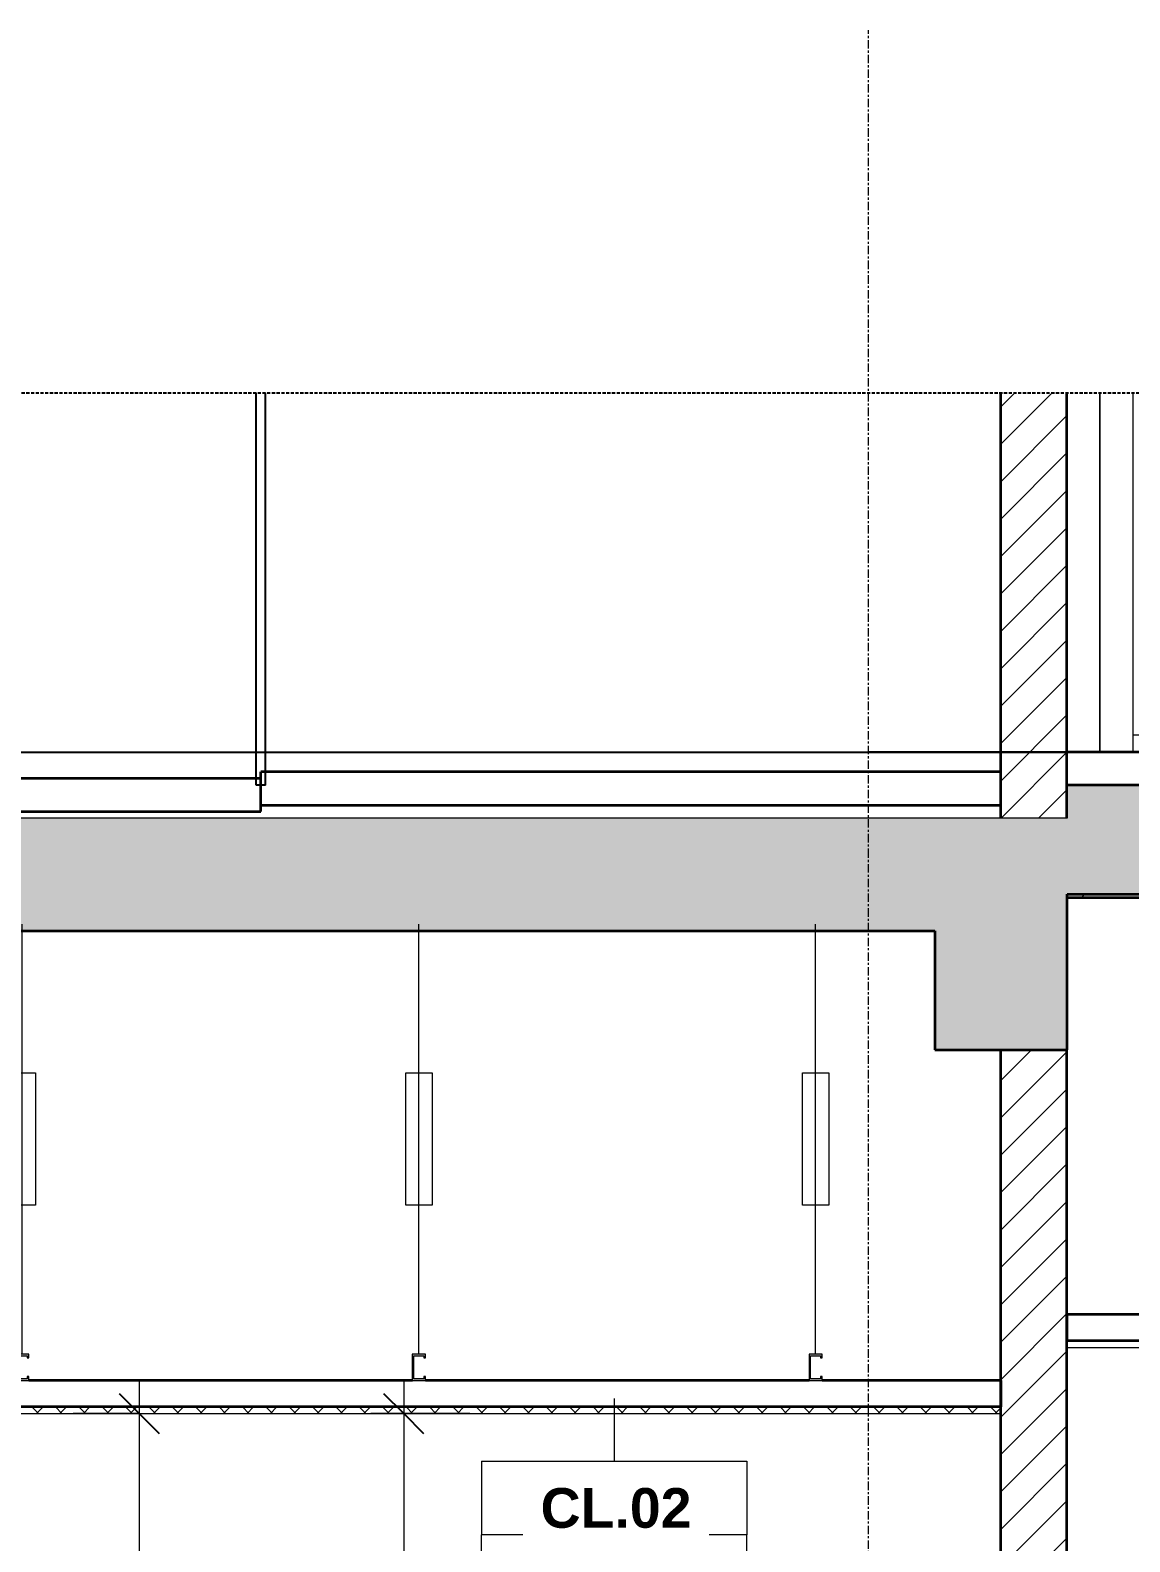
# Model space of a CAD drawing. Header units: millimetres. Extents: x 42054 to 236235, y 253 to 78637.
# Drawn here: x 75786 to 77449, y 4406 to 6691 of the extents above; entities that cross this region are included whole.
import ezdxf

# ---------------------------------------------------------------- set-up
doc = ezdxf.new("R2010")
doc.units = ezdxf.units.MM
for name, pattern in [('Centre', [31.75, 6.35, -4.7625, 15.875, -4.7625]), ('Dash', [6, 3, -3]), ('Grid Line', [22.225, 12.7, -3.175, 3.175, -3.175]), ('Hidden', [7.14375, 4.7625, -2.38125]), ('IMPORT-CENTER _2_', [40.64, 25.4, -5.08, 5.08, -5.08])]:
    doc.linetypes.add(name, pattern=pattern)
for name, color, linetype, lineweight in [('0-5', 130, 'Continuous', 5), ('A-ANNO-DIMS', 211, 'Continuous', 9), ('A-ANNO-DIMS-50', 211, 'Continuous', 9), ('A-CLNG-1', 250, 'Continuous', 35), ('A-CLNG-FNSH-1', 7, 'Continuous', 18), ('A-CLNG-IDEN', 151, 'Continuous', 9), ('A-CLNG-PATT-1', 7, 'Continuous', 18), ('A-CLNG-PATT-4', 9, 'Continuous', 18), ('A-DETL-GENF', 92, 'Continuous', 18), ('A-DETL-GENF-4', 92, 'Hidden', 25), ('A-DETL-GENF-5', 9, 'Continuous', 18), ('A-DETL-GENF-HDLN-1', 7, 'Dash', 18), ('A-DETL-MEDM', 33, 'Continuous', 35), ('A-DETL-THIN', 151, 'Continuous', 18), ('A-DOOR', 31, 'Continuous', 18), ('A-DOOR-1', 7, 'Continuous', 18), ('A-FLOR-FNSH-1', 250, 'Continuous', 35), ('A-FLOR-LEVL-2', 51, 'Centre', 9), ('A-FLOR-PATT-1', 253, 'Continuous', 18), ('A-GLAZ-CURT', 52, 'Continuous', 18), ('A-GLAZ-CURT-1', 10, 'Continuous', 25), ('A-WALL-2', 250, 'Continuous', 35), ('A-WALL-3', 7, 'Continuous', 18), ('A-WALL-PATT-1', 9, 'Continuous', 18), ('G-IMPT', 8, 'Continuous', 18), ('G-IMPT-5', 8, 'IMPORT-CENTER _2_', 18), ('M-EQPM', 50, 'Continuous', 18), ('M-EQPM-3', 50, 'Continuous', 25), ('S-GRID-1', 1, 'Grid Line', 9)]:
    doc.layers.add(name, color=color, linetype=linetype, lineweight=lineweight)
doc.styles.add('Arial_B_3', font='arialbd.ttf', dxfattribs={"height": 60})
doc.styles.add('UTM Avo', font='', dxfattribs={"width": 0.9, "height": 125})
doc.styles.get('UTM Avo').set_extended_font_data('UTM Avo')
doc.dimstyles.new('1_Dim_chi_tiet_2_5', dxfattribs={"dimscale": 304.8, "dimtxt": 124.912619, "dimasz": 0.19685, "dimexe": 0.164042, "dimexo": 0.0625, "dimgap": 0.016404, "dimtad": 1, "dimdec": 0, "dimrnd": 5, "dimzin": 0, "dimdsep": 46, "dimtxsty": 'UTM Avo', "dimblk1": 'OBLIQUE', "dimblk2": 'OBLIQUE', "dimsah": 1, "dimcen": 0.09, "dimdle": 0.164042, "dimazin": 0, "dimtfac": 1, "dimtdec": 4, "dimtix": 1, "dimtmove": 0, "dimatfit": 3, "dimfxl": 0.328084, "dimfxlon": 1, "dimtvp": 1, "dimtolj": 1, "dimtzin": 0, "dimarcsym": 2})
pattern_1 = [(50, (49739.84, 15773.77), (364.368, -31.878), [38.1, -419.1]), (355, (49739.84, 15773.77), (-70.486, 382.113), [30.48, -335.28]), (100.451, (49770.2, 15771.12), (293.885, 350.233), [32.38, -356.18]), (46.184, (49739.84, 15875.38), (542.158, -84.086), [57.15, -628.65]), (96.636, (49785, 15868.37), (474.805, 494.855), [48.57, -534.27]), (351.184, (49739.84, 15875.4), (474.81, 494.85), [45.72, -502.92]), (21, (49790.64, 15849.98), (303.2285, -204.5305), [38.1, -419.1]), (326, (49790.64, 15849.98), (123.604, 368.376), [30.48, -335.28]), (71.451, (49815.9, 15832.93), (426.834, 163.843), [32.38, -356.18]), (37.5, (49739.84, 15773.77), (6.1766, 169.1102), [3.353, -327.863, 3.353, -337.007, -336.55]), (37.5, (49739.84, 15773.77), (6.1766, 169.1102), [-671.576, 3.353, -333.197]), (7.5, (49739.84, 15773.77), (133.639, 200.3615), [3.353, -190.703, 3.353, -320.243, -128.27]), (7.5, (49739.84, 15773.77), (133.639, 200.3615), [-517.652, 3.353, -124.917]), (327.5, (49626.55, 15773.77), (271.1818, -11.4584), [3.353, -123.647, 3.353, -392.887, -525.78]), (327.5, (49626.55, 15773.77), (271.1818, -11.4584), [-523.24, 3.353, -522.427]), (317.5, (49575.75, 15773.77), (296.2585, 50.853), [3.353, -161.747, 3.353, -259.791, -373.38]), (317.5, (49575.75, 15773.77), (296.2585, 50.853), [-428.244, 3.353, -370.027]), (45, (49739.84, 15773.77), (-125.7236, 125.7236), []), (45, (49739.84, 15964.27), (-125.7236, 125.7236), [])]
pattern_2 = [(45, (49739.84, 15773.775), (-28.28427, 28.28427), [])]

# ---------------------------------------------------------------- blocks, each defined once
blk = doc.blocks.new('NCV_TKTC_KET CAU_rvt-3-TKCS_CĂN HỘ LOẠI 1A - MẶT CẮT 2')
at = {"layer": 'A-FLOR-PATT-1'}
h = blk.add_hatch(dxfattribs=at)
h.set_pattern_fill('FP_3', color=256, style=0, pattern_type=2)
h.set_pattern_definition(pattern_1)
h.paths.add_polyline_path([(49683.2, 5380), (51412, 5380), (51412, 5385), (49152.9, 5385), (49152.9, 5380), (49202.6, 5380)])
h = blk.add_hatch(dxfattribs=at)
h.set_pattern_fill('FP_3', color=256, style=0, pattern_type=2)
h.set_pattern_definition(pattern_1)
h.paths.add_polyline_path([(49683.2, 5380), (51412, 5380), (51412, 5385), (49152.9, 5385), (49152.9, 5380), (49202.6, 5380)])
at = {"layer": 'A-FLOR-FNSH-1'}
blk.add_line((49152.9, 5380), (51412, 5380), dxfattribs=at)
blk = doc.blocks.new('System Panel - Glazed-580253-TKCS_CĂN HỘ LOẠI 1A - MẶT CẮT 2')
at = {"layer": 'A-GLAZ-CURT-1'}
for p, q in [((47926.2, 5550), (47926.2, 6143)), ((47940.4, 5550), (47940.4, 6143)), ((47940.4, 5550), (47926.2, 5550))]:
    blk.add_line(p, q, dxfattribs=at)
blk = doc.blocks.new('DOOR_CW_01 CANH MO-PANEL KINH - DIG_01-900x2200-CỬA NHÔM KÍNH-901226-TKCS_CĂN HỘ LOẠI 1A - MẶT CẮT 2')
at = {"layer": 'A-DETL-GENF-HDLN-1'}
blk.add_line((50062.6, 5600), (49647.8, 6143), dxfattribs=at)
at = {"layer": 'A-DOOR-1'}
for p, q in [((49202.6, 6143), (49202.6, 5600)), ((49252.6, 5600), (49252.6, 6143)), ((49367.6, 5826), (49367.6, 6143)), ((49382.6, 6143), (49382.6, 5841)), ((49922.6, 5841), (49922.6, 6143)), ((49937.6, 6143), (49937.6, 5826)), ((50052.6, 6143), (50052.6, 5600)), ((50102.6, 5600), (50102.6, 6143)), ((49382.6, 5841), (49922.6, 5841)), ((49937.6, 5826), (49367.6, 5826)), ((49252.6, 5626), (50052.6, 5626))]:
    blk.add_line(p, q, dxfattribs=at)
blk = doc.blocks.new('NCV_TKTC_TANG 2_rvt-3-TKCS_CĂN HỘ LOẠI 1A - MẶT CẮT 2')
at = {"layer": 'A-WALL-PATT-1'}
h = blk.add_hatch(dxfattribs=at)
h.set_pattern_fill('FP_6', color=256, style=0, pattern_type=2)
h.set_pattern_definition(pattern_2)
h.paths.add_polyline_path([(49052.6, 5500), (49152.6, 5500), (49152.6, 6143), (49052.6, 6143), (49052.6, 5550)])
at = {"layer": 'A-FLOR-FNSH-1'}
for p, q in [((50152.6, 5600), (49152.6, 5600)), ((49152.6, 5550), (49152.6, 5600)), ((47933.7, 5560), (46752.6, 5560)), ((49052.6, 5570), (47933.7, 5570)), ((47933.7, 5520), (47933.7, 5570)), ((47933.7, 5510), (47933.7, 5560)), ((49052.6, 5520), (49052.6, 5570)), ((46752.6, 5510), (47933.7, 5510)), ((47933.7, 5520), (49052.6, 5520))]:
    blk.add_line(p, q, dxfattribs=at)
at = {"layer": 'A-WALL-2'}
for p, q in [((49052.6, 5500), (49052.6, 6143)), ((49152.6, 5500), (49152.6, 6143))]:
    blk.add_line(p, q, dxfattribs=at)
at = {"layer": 'A-WALL-3'}
for p, q in [((49202.6, 5700), (49202.6, 6143)), ((49202.6, 5600), (49202.6, 5700))]:
    blk.add_line(p, q, dxfattribs=at)
at = {"layer": 'A-DOOR'}
blk.add_blockref('DOOR_CW_01 CANH MO-PANEL KINH - DIG_01-900x2200-CỬA NHÔM KÍNH-901226-TKCS_CĂN HỘ LOẠI 1A - MẶT CẮT 2', (0, 0), dxfattribs=at)
at = {"layer": 'A-GLAZ-CURT'}
blk.add_blockref('System Panel - Glazed-580253-TKCS_CĂN HỘ LOẠI 1A - MẶT CẮT 2', (0, 0), dxfattribs=at)
blk = doc.blocks.new('NCV_TKTC_TANG 1_rvt-3-TKCS_CĂN HỘ LOẠI 1A - MẶT CẮT 2')
at = {"layer": 'A-CLNG-PATT-1'}
h = blk.add_hatch(dxfattribs=at)
h.set_pattern_fill('FP_4', color=256, style=0, pattern_type=2)
h.set_pattern_definition([(0, (49739.84, 15773.77), (406.4, 101.6), [16.764, -288.036, 16.764, -288.036, -1625.6]), (0, (49739.84, 15773.77), (406.4, 101.6), [-609.6, 16.764, -592.836, 16.764, -288.036, -711.2]), (0, (49739.84, 15773.77), (406.4, 101.6), [-1524, 16.764, -186.436, 16.764, -491.236]), (120, (49892.24, 15824.58), (-291.1882, 301.1527), [16.764, -288.036, 16.764, -1913.636]), (120, (49892.24, 15824.58), (-291.1882, 301.1527), [-321.564, -288.036, 16.764, -592.836, -1016]), (120, (49892.24, 15824.58), (-291.1882, 301.1527), [-1219.2, 16.764, -288.036, 16.764, -694.436]), (120, (49892.24, 15824.58), (-291.1882, 301.1527), [-1540.764, -186.436, 16.764, -491.236]), (240, (49943.04, 16027.77), (-115.2118, -402.7527), [16.764, -288.036, 16.764, -1913.636]), (240, (49943.04, 16027.77), (-115.2118, -402.7527), [-321.564, -288.036, 16.764, -592.836, -1016]), (240, (49943.04, 16027.77), (-115.2118, -402.7527), [-1219.2, 16.764, -288.036, 16.764, -694.436]), (240, (49943.04, 16027.77), (-115.2118, -402.7527), [-1540.764, -186.436, 16.764, -491.236])])
h.paths.add_polyline_path([(50102.6, 4700), (50152.6, 4700), (50152.6, 4710), (49152.6, 4710), (49152.6, 4700), (49814.8, 4700)])
at = {"layer": 'A-CLNG-PATT-4'}
h = blk.add_hatch(dxfattribs=at)
h.set_pattern_fill('FP_8', color=256, style=0, pattern_type=2)
h.set_pattern_definition([(45, (49739.838, 15773.775), (-17.67767, 17.67767), []), (135, (49739.838, 15773.775), (-17.67767, -17.67767), [])])
h.paths.add_polyline_path([(47551.4, 4600), (49052.6, 4600), (49052.6, 4610), (46752.6, 4610), (46752.6, 4600), (47112.6, 4600)])
at = {"layer": 'A-WALL-PATT-1'}
h = blk.add_hatch(dxfattribs=at)
h.set_pattern_fill('FP_6', color=256, style=0, pattern_type=2)
h.set_pattern_definition(pattern_2)
h.paths.add_polyline_path([(49052.6, 2100), (49152.6, 2100), (49152.6, 5150), (49052.6, 5150), (49052.6, 2150)])
at = {"layer": 'A-CLNG-1'}
for p, q in [((49352.6, 4750), (49152.6, 4750)), ((49152.6, 4750), (49152.6, 4710)), ((50152.6, 4710), (49152.6, 4710)), ((48162.6, 4650), (47582.6, 4650)), ((48762.6, 4650), (48182.6, 4650)), ((49052.6, 4650), (48782.6, 4650)), ((49052.6, 4650), (49052.6, 4610)), ((49052.6, 4610), (46752.6, 4610))]:
    blk.add_line(p, q, dxfattribs=at)
at = {"layer": 'A-CLNG-FNSH-1'}
for p, q in [((49152.6, 4710), (49152.6, 4700)), ((49152.6, 4700), (50152.6, 4700)), ((46752.6, 4600), (49052.6, 4600)), ((49052.6, 4610), (49052.6, 4600))]:
    blk.add_line(p, q, dxfattribs=at)
at = {"layer": 'A-WALL-2'}
for p, q in [((49052.6, 2100), (49052.6, 5150)), ((49152.6, 2100), (49152.6, 5150))]:
    blk.add_line(p, q, dxfattribs=at)
blk = doc.blocks.new('TKTC_XREF_251221_MB TANG 2-7 - TKTC_XREF_260130_MB TANG 2-5_dwg_$cc-4746802-TKCS_CĂN HỘ LOẠI 1A - MẶT CẮT 2')
at = {"layer": 'G-IMPT-5'}
for p, q in [((46981.2, 5600), (46860.1, 5600)), ((46921.1, 5600), (46920.2, 5600))]:
    blk.add_line(p, q, dxfattribs=at)
at = {"layer": 'M-EQPM'}
for p, q in [((46965.6, 5600), (46875.7, 5600)), ((46875.7, 5600), (46920.7, 5600)), ((46920.3, 5600), (46920.3, 5600)), ((46920.7, 5600), (46965.6, 5600))]:
    blk.add_line(p, q, dxfattribs=at)
blk = doc.blocks.new('TKTC_XREF_251221_MB TANG 2-7 - TKTC_XREF_260130_MB TANG 2-5_dwg_CUM U_DN100-4746799-TKCS_CĂN HỘ LOẠI 1A - MẶT CẮT 2')
at = {"layer": 'G-IMPT'}
for p, q in [((46864.4, 5600), (46866.6, 5600)), ((46865.5, 5600), (46872.3, 5600)), ((46865.8, 5600), (46866.2, 5600)), ((46975.1, 5600), (46866.2, 5600)), ((46866.6, 5600), (46871.2, 5600)), ((46866.7, 5600), (46866.6, 5600)), ((46866.9, 5600), (46867.6, 5600)), ((46867.6, 5600), (46870.1, 5600)), ((46867.6, 5600), (46870.2, 5600)), ((46867.6, 5600), (46870.2, 5600)), ((46870.1, 5600), (46870.9, 5600)), ((46871.2, 5600), (46873.5, 5600)), ((46871.2, 5600), (46871.2, 5600)), ((46968.8, 5600), (46872.5, 5600)), ((46965.6, 5600), (46875.7, 5600)), ((46967, 5600), (46969.3, 5600)), ((46968.1, 5600), (46975, 5600)), ((46969.3, 5600), (46973.8, 5600)), ((46969.3, 5600), (46969.3, 5600)), ((46969.5, 5600), (46970.2, 5600)), ((46970.2, 5600), (46972.8, 5600)), ((46970.3, 5600), (46972.8, 5600)), ((46970.3, 5600), (46972.8, 5600)), ((46972.8, 5600), (46973.5, 5600)), ((46973.8, 5600), (46976.1, 5600)), ((46973.8, 5600), (46973.8, 5600)), ((46974.7, 5600), (46975.1, 5600))]:
    blk.add_line(p, q, dxfattribs=at)
at = {"layer": 'G-IMPT', "flags": 128}
for points in [[(46864.4, 5600), (46862.9, 5600), (46862.9, 5600), (46875, 5600), (46875, 5600), (46873.5, 5600)], [(46873.5, 5600), (46873.5, 5600), (46864.4, 5600), (46864.4, 5600)], [(46866.9, 5600), (46866.9, 5600), (46870.9, 5600), (46870.9, 5600)], [(46872.1, 5600), (46872.5, 5600), (46875.7, 5600)], [(46967, 5600), (46965.5, 5600), (46965.5, 5600), (46977.7, 5600), (46977.6, 5600), (46976.1, 5600)], [(46968.4, 5600), (46968.8, 5600), (46965.6, 5600)], [(46976.1, 5600), (46976.1, 5600), (46967, 5600), (46967, 5600)], [(46969.5, 5600), (46969.5, 5600), (46973.5, 5600), (46973.6, 5600)]]:
    blk.add_lwpolyline(points, dxfattribs=at)
blk = doc.blocks.new('TKTC_XREF_251221_MB TANG 2-7 - TKTC_XREF_260130_MB TANG 2-5_dwg_$cc-4746807-TKCS_CĂN HỘ LOẠI 1A - MẶT CẮT 2')
at = {"layer": 'G-IMPT-5'}
for p, q in [((46756.9, 5600), (46603.9, 5600)), ((46680.5, 5600), (46680.3, 5600))]:
    blk.add_line(p, q, dxfattribs=at)
at = {"layer": 'M-EQPM'}
for p, q in [((46737.3, 5600), (46623.6, 5600)), ((46623.6, 5600), (46680.4, 5600)), ((46680.4, 5600), (46680.4, 5600)), ((46680.4, 5600), (46737.3, 5600))]:
    blk.add_line(p, q, dxfattribs=at)
blk = doc.blocks.new('TKTC_XREF_251221_MB TANG 2-7 - TKTC_XREF_260130_MB TANG 2-5_dwg_CUM U_DN100-4746796-TKCS_CĂN HỘ LOẠI 1A - MẶT CẮT 2')
at = {"layer": 'G-IMPT'}
for p, q in [((46611.8, 5600), (46608.9, 5600)), ((46618.9, 5600), (46610.3, 5600)), ((46610.6, 5600), (46610.7, 5600)), ((46610.7, 5600), (46748.3, 5600)), ((46617.5, 5600), (46611.8, 5600)), ((46611.8, 5600), (46611.8, 5600)), ((46613, 5600), (46612.1, 5600)), ((46616.2, 5600), (46613, 5600)), ((46616.2, 5600), (46613, 5600)), ((46616.2, 5600), (46613, 5600)), ((46617.2, 5600), (46616.2, 5600)), ((46620.4, 5600), (46617.5, 5600)), ((46617.5, 5600), (46617.5, 5600)), ((46618.7, 5600), (46740.4, 5600)), ((46622.7, 5600), (46736.4, 5600)), ((46741.4, 5600), (46738.6, 5600)), ((46748.6, 5600), (46740, 5600)), ((46747.2, 5600), (46741.4, 5600)), ((46741.4, 5600), (46741.4, 5600)), ((46742.7, 5600), (46741.7, 5600)), ((46745.9, 5600), (46742.7, 5600)), ((46745.9, 5600), (46742.7, 5600)), ((46745.9, 5600), (46742.7, 5600)), ((46746.8, 5600), (46745.9, 5600)), ((46750, 5600), (46747.2, 5600)), ((46747.2, 5600), (46747.2, 5600)), ((46748.3, 5600), (46748.3, 5600))]:
    blk.add_line(p, q, dxfattribs=at)
at = {"layer": 'G-IMPT', "flags": 128}
for points in [[(46620.4, 5600), (46622.3, 5600), (46622.3, 5600), (46607, 5600), (46607, 5600), (46608.9, 5600)], [(46608.9, 5600), (46608.9, 5600), (46620.4, 5600), (46620.4, 5600)], [(46617.2, 5600), (46617.2, 5600), (46612.1, 5600), (46612.1, 5600)], [(46618.6, 5600), (46618.7, 5600), (46622.7, 5600)], [(46740.3, 5600), (46740.4, 5600), (46736.4, 5600)], [(46750, 5600), (46752, 5600), (46752, 5600), (46736.6, 5600), (46736.6, 5600), (46738.6, 5600)], [(46738.6, 5600), (46738.6, 5600), (46750, 5600), (46750, 5600)], [(46746.9, 5600), (46746.8, 5600), (46741.7, 5600), (46741.7, 5600)]]:
    blk.add_lwpolyline(points, dxfattribs=at)
blk = doc.blocks.new('TKTC_XREF_251221_MB TANG 2-7 - TKTC_XREF_260130_MB TANG 2-5_dwg_$cc-4746806-TKCS_CĂN HỘ LOẠI 1A - MẶT CẮT 2')
at = {"layer": 'G-IMPT-5'}
for p, q in [((47077.4, 5600), (47230.4, 5600)), ((47153.9, 5600), (47153.8, 5600))]:
    blk.add_line(p, q, dxfattribs=at)
at = {"layer": 'M-EQPM'}
for p, q in [((47153.9, 5600), (47097, 5600)), ((47097, 5600), (47210.7, 5600)), ((47153.8, 5600), (47153.8, 5600)), ((47210.7, 5600), (47153.9, 5600))]:
    blk.add_line(p, q, dxfattribs=at)
blk = doc.blocks.new('TKTC_XREF_251221_MB TANG 2-7 - TKTC_XREF_260130_MB TANG 2-5_dwg_$cc-4746801-TKCS_CĂN HỘ LOẠI 1A - MẶT CẮT 2')
at = {"layer": 'G-IMPT-5'}
for p, q in [((47352.3, 5600), (47231.2, 5600)), ((47292.2, 5600), (47291.3, 5600))]:
    blk.add_line(p, q, dxfattribs=at)
at = {"layer": 'M-EQPM'}
for p, q in [((47336.8, 5600), (47246.8, 5600)), ((47246.8, 5600), (47291.8, 5600)), ((47291.4, 5600), (47291.4, 5600)), ((47291.8, 5600), (47336.8, 5600))]:
    blk.add_line(p, q, dxfattribs=at)
blk = doc.blocks.new('TKTC_XREF_251221_MB TANG 2-7 - TKTC_XREF_260130_MB TANG 2-5_dwg_CUM U_DN100-V53-TKCS_CĂN HỘ LOẠI 1A - MẶT CẮT 2')
at = {"layer": 'G-IMPT'}
for p, q in [((48080.5, 5600), (48083.3, 5600)), ((48081.9, 5600), (48090.5, 5600)), ((48220.1, 5600), (48082.1, 5600)), ((48082.2, 5600), (48082.1, 5600)), ((48083.3, 5600), (48089.1, 5600)), ((48083.3, 5600), (48083.3, 5600)), ((48083.7, 5600), (48084.6, 5600)), ((48084.6, 5600), (48087.8, 5600)), ((48084.6, 5600), (48087.8, 5600)), ((48084.6, 5600), (48087.8, 5600)), ((48087.8, 5600), (48088.8, 5600)), ((48089.1, 5600), (48092, 5600)), ((48089.1, 5600), (48089.1, 5600)), ((48212.1, 5600), (48090.1, 5600)), ((48208.1, 5600), (48094.1, 5600)), ((48210.5, 5600), (48213.3, 5600)), ((48211.9, 5600), (48220.5, 5600)), ((48213.3, 5600), (48219.1, 5600)), ((48213.3, 5600), (48213.3, 5600)), ((48213.7, 5600), (48214.6, 5600)), ((48214.6, 5600), (48217.8, 5600)), ((48214.6, 5600), (48217.8, 5600)), ((48214.6, 5600), (48217.8, 5600)), ((48217.8, 5600), (48218.8, 5600)), ((48219.1, 5600), (48222, 5600)), ((48219.1, 5600), (48219.1, 5600)), ((48220.2, 5600), (48220.1, 5600))]:
    blk.add_line(p, q, dxfattribs=at)
at = {"layer": 'G-IMPT', "flags": 128}
for points in [[(48080.4, 5600), (48078.5, 5600), (48078.5, 5600), (48093.9, 5600), (48093.9, 5600), (48092, 5600)], [(48092, 5600), (48092, 5600), (48080.4, 5600), (48080.5, 5600)], [(48083.7, 5600), (48083.7, 5600), (48088.8, 5600), (48088.8, 5600)], [(48090.2, 5600), (48090.1, 5600), (48094.1, 5600)], [(48212.2, 5600), (48212.1, 5600), (48208.1, 5600)], [(48210.4, 5600), (48208.5, 5600), (48208.5, 5600), (48223.9, 5600), (48223.9, 5600), (48222, 5600)], [(48222, 5600), (48222, 5600), (48210.4, 5600), (48210.5, 5600)], [(48213.7, 5600), (48213.7, 5600), (48218.8, 5600), (48218.8, 5600)]]:
    blk.add_lwpolyline(points, dxfattribs=at)
blk = doc.blocks.new('TKTC_XREF_251221_MB TANG 2-7 - TKTC_XREF_260130_MB TANG 2-5_dwg_$cc-4746800-TKCS_CĂN HỘ LOẠI 1A - MẶT CẮT 2')
at = {"layer": 'G-IMPT-5'}
for p, q in [((48227.9, 5600), (48074.5, 5600)), ((48151.1, 5600), (48151.3, 5600))]:
    blk.add_line(p, q, dxfattribs=at)
at = {"layer": 'M-EQPM'}
for p, q in [((48208.2, 5600), (48094.2, 5600)), ((48094.2, 5600), (48151.2, 5600)), ((48151.2, 5600), (48208.2, 5600)), ((48151.3, 5600), (48151.3, 5600))]:
    blk.add_line(p, q, dxfattribs=at)
blk = doc.blocks.new('TKTC_XREF_251221_MB TANG 2-7 - TKTC_XREF_260130_MB TANG 2-5_dwg_$cc-V62-TKCS_CĂN HỘ LOẠI 1A - MẶT CẮT 2')
at = {"layer": 'G-IMPT-5'}
for p, q in [((48234.8, 5600), (48355.9, 5600)), ((48295, 5600), (48295.7, 5600))]:
    blk.add_line(p, q, dxfattribs=at)
at = {"layer": 'M-EQPM'}
for p, q in [((48295.3, 5600), (48250.3, 5600)), ((48250.3, 5600), (48340.3, 5600)), ((48340.3, 5600), (48295.3, 5600)), ((48295.6, 5600), (48295.6, 5600))]:
    blk.add_line(p, q, dxfattribs=at)
blk = doc.blocks.new('TKTC_XREF_251221_MB TANG 2-7 - TKTC_XREF_260130_MB TANG 2-5_dwg_CUM U_DN100-V63-TKCS_CĂN HỘ LOẠI 1A - MẶT CẮT 2')
at = {"layer": 'G-IMPT'}
for p, q in [((48242.1, 5600), (48239.8, 5600)), ((48240.9, 5600), (48349.8, 5600)), ((48241.2, 5600), (48240.9, 5600)), ((48247.8, 5600), (48241, 5600)), ((48246.6, 5600), (48242.1, 5600)), ((48242.1, 5600), (48242.1, 5600)), ((48243.1, 5600), (48242.4, 5600)), ((48245.7, 5600), (48243.1, 5600)), ((48245.6, 5600), (48243.1, 5600)), ((48245.7, 5600), (48243.1, 5600)), ((48246.4, 5600), (48245.7, 5600)), ((48248.9, 5600), (48246.6, 5600)), ((48246.6, 5600), (48246.6, 5600)), ((48247.2, 5600), (48343.5, 5600)), ((48250.3, 5600), (48340.3, 5600)), ((48344.7, 5600), (48342.5, 5600)), ((48350.4, 5600), (48343.6, 5600)), ((48349.3, 5600), (48344.7, 5600)), ((48344.7, 5600), (48344.7, 5600)), ((48345.8, 5600), (48345, 5600)), ((48348.3, 5600), (48345.8, 5600)), ((48348.3, 5600), (48345.8, 5600)), ((48348.3, 5600), (48345.8, 5600)), ((48349.1, 5600), (48348.3, 5600)), ((48351.5, 5600), (48349.3, 5600)), ((48349.3, 5600), (48349.3, 5600)), ((48350.1, 5600), (48349.8, 5600))]:
    blk.add_line(p, q, dxfattribs=at)
at = {"layer": 'G-IMPT', "flags": 128}
for points in [[(48248.9, 5600), (48250.4, 5600), (48250.4, 5600), (48238.3, 5600), (48238.3, 5600), (48239.8, 5600)], [(48239.8, 5600), (48239.8, 5600), (48248.9, 5600), (48248.9, 5600)], [(48246.4, 5600), (48246.4, 5600), (48242.4, 5600), (48242.4, 5600)], [(48247.5, 5600), (48247.2, 5600), (48250.3, 5600)], [(48343.8, 5600), (48343.5, 5600), (48340.3, 5600)], [(48351.5, 5600), (48353, 5600), (48353, 5600), (48340.9, 5600), (48340.9, 5600), (48342.4, 5600)], [(48342.5, 5600), (48342.4, 5600), (48351.5, 5600), (48351.5, 5600)], [(48349, 5600), (48349.1, 5600), (48345, 5600), (48345, 5600)]]:
    blk.add_lwpolyline(points, dxfattribs=at)
blk = doc.blocks.new('TKTC_XREF_251221_MB TANG 2-7 - TKTC_XREF_260130_MB TANG 2-5_dwg_FD-4746794-TKCS_CĂN HỘ LOẠI 1A - MẶT CẮT 2')
at = {"layer": 'G-IMPT'}
for p, q in [((48328.6, 5600), (48478.6, 5600)), ((48478.6, 5600), (48328.6, 5600)), ((48456.9, 5600), (48456.9, 5600))]:
    blk.add_line(p, q, dxfattribs=at)
at = {"layer": 'M-EQPM'}
for p, q in [((48456.9, 5600), (48350.3, 5600)), ((48365.9, 5600), (48441.3, 5600)), ((48441.3, 5600), (48365.9, 5600))]:
    blk.add_line(p, q, dxfattribs=at)
blk = doc.blocks.new('TKTC_XREF_251221_MB TANG 2-7 - TKTC_XREF_260130_MB TANG 2-5_dwg_$cc-V64-TKCS_CĂN HỘ LOẠI 1A - MẶT CẮT 2')
at = {"layer": 'G-IMPT-5'}
for p, q in [((48066.9, 5600), (48219.9, 5600)), ((48143.4, 5600), (48143.4, 5600))]:
    blk.add_line(p, q, dxfattribs=at)
at = {"layer": 'M-EQPM'}
for p, q in [((48143.4, 5600), (48086.5, 5600)), ((48086.5, 5600), (48200.2, 5600)), ((48197.5, 5600), (48089.3, 5600)), ((48089.3, 5600), (48143.4, 5600)), ((48143.4, 5600), (48197.5, 5600)), ((48200.2, 5600), (48143.4, 5600))]:
    blk.add_line(p, q, dxfattribs=at)
blk = doc.blocks.new('TKTC_XREF_251221_MB TANG 2-7 - TKTC_XREF_260130_MB TANG 2-5_dwg_CUM U_DN100-V65-TKCS_CĂN HỘ LOẠI 1A - MẶT CẮT 2')
at = {"layer": 'G-IMPT'}
for p, q in [((48073.7, 5600), (48071.8, 5600)), ((48071.8, 5600), (48087.1, 5600)), ((48073.7, 5600), (48076.6, 5600)), ((48085.2, 5600), (48073.7, 5600)), ((48075.1, 5600), (48083.7, 5600)), ((48213.1, 5600), (48075.4, 5600)), ((48076.6, 5600), (48082.3, 5600)), ((48076.9, 5600), (48077.8, 5600)), ((48076.9, 5600), (48082, 5600)), ((48077.8, 5600), (48081, 5600)), ((48077.8, 5600), (48081, 5600)), ((48077.8, 5600), (48081, 5600)), ((48081, 5600), (48082, 5600)), ((48082.3, 5600), (48085.2, 5600)), ((48205.1, 5600), (48083.4, 5600)), ((48083.4, 5600), (48087.4, 5600)), ((48087.1, 5600), (48085.2, 5600)), ((48201.1, 5600), (48087.4, 5600)), ((48205.1, 5600), (48201.1, 5600)), ((48203.4, 5600), (48201.4, 5600)), ((48201.4, 5600), (48216.8, 5600)), ((48203.4, 5600), (48206.2, 5600)), ((48214.9, 5600), (48203.4, 5600)), ((48204.8, 5600), (48213.4, 5600)), ((48206.2, 5600), (48212, 5600)), ((48206.6, 5600), (48207.5, 5600)), ((48206.6, 5600), (48211.7, 5600)), ((48207.5, 5600), (48210.7, 5600)), ((48207.5, 5600), (48210.7, 5600)), ((48207.5, 5600), (48210.7, 5600)), ((48210.7, 5600), (48211.7, 5600)), ((48212, 5600), (48214.9, 5600)), ((48216.8, 5600), (48214.9, 5600))]:
    blk.add_line(p, q, dxfattribs=at)
blk = doc.blocks.new('TKTC_XREF_251221_MB TANG 2-7 - TKTC_XREF_251221_MB TANG 2-7-2039446-TKCS_CĂN HỘ LOẠI 1A - MẶT CẮT 2')
at = {"layer": 'M-EQPM'}
for p, q in [((47753.2, 5600), (47753.5, 5600)), ((48503.4, 5600), (47753.2, 5600)), ((47753.5, 5600), (48503.7, 5600)), ((48052.6, 5600), (48353, 5600)), ((48353, 5600), (48052.6, 5600)), ((48053.4, 5600), (48353, 5600)), ((48353, 5600), (48053.4, 5600)), ((48060.1, 5600), (48475.2, 5600)), ((48475.2, 5600), (48060.1, 5600)), ((48503.7, 5600), (48503.4, 5600))]:
    blk.add_line(p, q, dxfattribs=at)
at = {"layer": 'M-EQPM-3'}
for p, q in [((44802.6, 5600), (49452.6, 5600)), ((48852.6, 5600), (53638.7, 5600)), ((52927.6, 5600), (48852.6, 5600))]:
    blk.add_line(p, q, dxfattribs=at)
for name, p in [('TKTC_XREF_251221_MB TANG 2-7 - TKTC_XREF_260130_MB TANG 2-5_dwg_$cc-4746807-TKCS_CĂN HỘ LOẠI 1A - MẶT CẮT 2', (1150.1, 0)), ('TKTC_XREF_251221_MB TANG 2-7 - TKTC_XREF_260130_MB TANG 2-5_dwg_CUM U_DN100-4746796-TKCS_CĂN HỘ LOẠI 1A - MẶT CẮT 2', (1150.1, 0)), ('TKTC_XREF_251221_MB TANG 2-7 - TKTC_XREF_260130_MB TANG 2-5_dwg_$cc-4746802-TKCS_CĂN HỘ LOẠI 1A - MẶT CẮT 2', (1150.1, 0)), ('TKTC_XREF_251221_MB TANG 2-7 - TKTC_XREF_260130_MB TANG 2-5_dwg_CUM U_DN100-4746799-TKCS_CĂN HỘ LOẠI 1A - MẶT CẮT 2', (1150.1, 0)), ('TKTC_XREF_251221_MB TANG 2-7 - TKTC_XREF_260130_MB TANG 2-5_dwg_$cc-V64-TKCS_CĂN HỘ LOẠI 1A - MẶT CẮT 2', (0, 0)), ('TKTC_XREF_251221_MB TANG 2-7 - TKTC_XREF_260130_MB TANG 2-5_dwg_CUM U_DN100-V65-TKCS_CĂN HỘ LOẠI 1A - MẶT CẮT 2', (0, 0)), ('TKTC_XREF_251221_MB TANG 2-7 - TKTC_XREF_260130_MB TANG 2-5_dwg_$cc-4746800-TKCS_CĂN HỘ LOẠI 1A - MẶT CẮT 2', (0, 0)), ('TKTC_XREF_251221_MB TANG 2-7 - TKTC_XREF_260130_MB TANG 2-5_dwg_CUM U_DN100-V53-TKCS_CĂN HỘ LOẠI 1A - MẶT CẮT 2', (0, 0)), ('TKTC_XREF_251221_MB TANG 2-7 - TKTC_XREF_260130_MB TANG 2-5_dwg_$cc-4746806-TKCS_CĂN HỘ LOẠI 1A - MẶT CẮT 2', (1150.1, 0)), ('TKTC_XREF_251221_MB TANG 2-7 - TKTC_XREF_260130_MB TANG 2-5_dwg_CUM U_DN100-4746796-TKCS_CĂN HỘ LOẠI 1A - MẶT CẮT 2', (1624.4, 0)), ('TKTC_XREF_251221_MB TANG 2-7 - TKTC_XREF_260130_MB TANG 2-5_dwg_$cc-V62-TKCS_CĂN HỘ LOẠI 1A - MẶT CẮT 2', (0, 0)), ('TKTC_XREF_251221_MB TANG 2-7 - TKTC_XREF_260130_MB TANG 2-5_dwg_CUM U_DN100-V63-TKCS_CĂN HỘ LOẠI 1A - MẶT CẮT 2', (0, 0)), ('TKTC_XREF_251221_MB TANG 2-7 - TKTC_XREF_260130_MB TANG 2-5_dwg_FD-4746794-TKCS_CĂN HỘ LOẠI 1A - MẶT CẮT 2', (0, 0)), ('TKTC_XREF_251221_MB TANG 2-7 - TKTC_XREF_260130_MB TANG 2-5_dwg_$cc-4746801-TKCS_CĂN HỘ LOẠI 1A - MẶT CẮT 2', (1150.1, 0)), ('TKTC_XREF_251221_MB TANG 2-7 - TKTC_XREF_260130_MB TANG 2-5_dwg_CUM U_DN100-4746799-TKCS_CĂN HỘ LOẠI 1A - MẶT CẮT 2', (1521.2, 0))]:
    blk.add_blockref(name, p)
blk = doc.blocks.new('BORDER VIEW - BORDER VIEW-3681495-TKCS_CĂN HỘ LOẠI 1A - MẶT CẮT 2')
at = {"layer": 'A-DETL-GENF-4'}
blk.add_line((44392.6, 6143), (53488.7, 6143), dxfattribs=at)
blk = doc.blocks.new('Repeating Detail - THANH TREO TRẦN 650-V66-TKCS_CĂN HỘ LOẠI 1A - MẶT CẮT 2')
at = {"layer": 'A-DETL-GENF'}
for points in [[(46980.064287, 4650), (46982.564287, 4650), (46982.564287, 4656), (46980.064287, 4656), (46980.064287, 4652.5), (46965.064287, 4652.5), (46965.064287, 4687.5), (46980.064287, 4687.5), (46980.064287, 4684), (46982.564287, 4684), (46982.564287, 4690), (46962.564287, 4690), (46962.564287, 4650), (46965.064287, 4650)], [(47580.064287, 4650), (47582.564287, 4650), (47582.564287, 4656), (47580.064287, 4656), (47580.064287, 4652.5), (47565.064287, 4652.5), (47565.064287, 4687.5), (47580.064287, 4687.5), (47580.064287, 4684), (47582.564287, 4684), (47582.564287, 4690), (47562.564287, 4690), (47562.564287, 4650), (47565.064287, 4650)], [(48180.064287, 4650), (48182.564287, 4650), (48182.564287, 4656), (48180.064287, 4656), (48180.064287, 4652.5), (48165.064287, 4652.5), (48165.064287, 4687.5), (48180.064287, 4687.5), (48180.064287, 4684), (48182.564287, 4684), (48182.564287, 4690), (48162.564287, 4690), (48162.564287, 4650), (48165.064287, 4650)], [(48765.064287, 4650), (48782.564287, 4650), (48782.564287, 4656), (48780.064287, 4656), (48780.064287, 4652.5), (48765.064287, 4652.5), (48765.064287, 4687.5), (48780.064287, 4687.5), (48780.064287, 4684), (48782.564287, 4684), (48782.564287, 4690), (48762.564287, 4690), (48762.564287, 4650)]]:
    blk.add_hatch(color=256, dxfattribs=at).paths.add_polyline_path(points)
for p, q in [((46972.564287, 4690), (46972.564287, 5340)), ((47572.564287, 4690), (47572.564287, 5340)), ((48172.564287, 4690), (48172.564287, 5340)), ((48772.564287, 4690), (48772.564287, 5340)), ((46952.564287, 5115), (46992.564287, 5115)), ((46952.564287, 4915), (46952.564287, 5115)), ((46992.564287, 5115), (46992.564287, 4915)), ((47552.564287, 5115), (47592.564287, 5115)), ((47552.564287, 4915), (47552.564287, 5115)), ((47592.564287, 5115), (47592.564287, 4915)), ((48152.564287, 5115), (48192.564287, 5115)), ((48152.564287, 4915), (48152.564287, 5115)), ((48192.564287, 5115), (48192.564287, 4915)), ((48752.564287, 5115), (48792.564287, 5115)), ((48752.564287, 4915), (48752.564287, 5115)), ((48792.564287, 5115), (48792.564287, 4915)), ((46992.564287, 4915), (46952.564287, 4915)), ((47592.564287, 4915), (47552.564287, 4915)), ((48192.564287, 4915), (48152.564287, 4915)), ((48792.564287, 4915), (48752.564287, 4915)), ((46982.564287, 4690), (46962.564287, 4690)), ((46962.564287, 4690), (46962.564287, 4650)), ((46982.564287, 4690), (46962.564287, 4690)), ((46962.564287, 4690), (46962.564287, 4650)), ((46965.064287, 4687.5), (46980.064287, 4687.5)), ((46965.064287, 4652.5), (46965.064287, 4687.5)), ((46965.064287, 4652.5), (46965.064287, 4687.5)), ((46965.064287, 4687.5), (46980.064287, 4687.5)), ((46980.064287, 4687.5), (46980.064287, 4684)), ((46980.064287, 4687.5), (46980.064287, 4684)), ((46982.564287, 4684), (46982.564287, 4690)), ((46982.564287, 4684), (46982.564287, 4690)), ((47582.564287, 4690), (47562.564287, 4690)), ((47562.564287, 4690), (47562.564287, 4650)), ((47582.564287, 4690), (47562.564287, 4690)), ((47562.564287, 4690), (47562.564287, 4650)), ((47565.064287, 4687.5), (47580.064287, 4687.5)), ((47565.064287, 4652.5), (47565.064287, 4687.5)), ((47565.064287, 4652.5), (47565.064287, 4687.5)), ((47565.064287, 4687.5), (47580.064287, 4687.5)), ((47580.064287, 4687.5), (47580.064287, 4684)), ((47580.064287, 4687.5), (47580.064287, 4684)), ((47582.564287, 4684), (47582.564287, 4690)), ((47582.564287, 4684), (47582.564287, 4690)), ((48182.564287, 4690), (48162.564287, 4690)), ((48162.564287, 4690), (48162.564287, 4650)), ((48182.564287, 4690), (48162.564287, 4690)), ((48162.564287, 4690), (48162.564287, 4650)), ((48165.064287, 4687.5), (48180.064287, 4687.5)), ((48165.064287, 4652.5), (48165.064287, 4687.5)), ((48165.064287, 4652.5), (48165.064287, 4687.5)), ((48165.064287, 4687.5), (48180.064287, 4687.5)), ((48180.064287, 4687.5), (48180.064287, 4684)), ((48180.064287, 4687.5), (48180.064287, 4684)), ((48182.564287, 4684), (48182.564287, 4690)), ((48182.564287, 4684), (48182.564287, 4690)), ((48782.564287, 4690), (48762.564287, 4690)), ((48762.564287, 4690), (48762.564287, 4650)), ((48782.564287, 4690), (48762.564287, 4690)), ((48762.564287, 4690), (48762.564287, 4650)), ((48765.064287, 4687.5), (48780.064287, 4687.5)), ((48765.064287, 4652.5), (48765.064287, 4687.5)), ((48765.064287, 4652.5), (48765.064287, 4687.5)), ((48765.064287, 4687.5), (48780.064287, 4687.5)), ((48780.064287, 4687.5), (48780.064287, 4684)), ((48780.064287, 4687.5), (48780.064287, 4684)), ((48782.564287, 4684), (48782.564287, 4690)), ((48782.564287, 4684), (48782.564287, 4690)), ((46980.064287, 4684), (46982.564287, 4684)), ((46980.064287, 4684), (46982.564287, 4684)), ((47580.064287, 4684), (47582.564287, 4684)), ((47580.064287, 4684), (47582.564287, 4684)), ((48180.064287, 4684), (48182.564287, 4684)), ((48180.064287, 4684), (48182.564287, 4684)), ((48780.064287, 4684), (48782.564287, 4684)), ((48780.064287, 4684), (48782.564287, 4684)), ((46962.564287, 4650), (46982.564287, 4650)), ((46962.564287, 4650), (46982.564287, 4650)), ((46980.064287, 4652.5), (46965.064287, 4652.5)), ((46980.064287, 4652.5), (46965.064287, 4652.5)), ((46982.564287, 4656), (46980.064287, 4656)), ((46980.064287, 4656), (46980.064287, 4652.5)), ((46982.564287, 4656), (46980.064287, 4656)), ((46980.064287, 4656), (46980.064287, 4652.5)), ((46982.564287, 4650), (46982.564287, 4656)), ((46982.564287, 4650), (46982.564287, 4656)), ((47562.564287, 4650), (47582.564287, 4650)), ((47562.564287, 4650), (47582.564287, 4650)), ((47580.064287, 4652.5), (47565.064287, 4652.5)), ((47580.064287, 4652.5), (47565.064287, 4652.5)), ((47582.564287, 4656), (47580.064287, 4656)), ((47580.064287, 4656), (47580.064287, 4652.5)), ((47582.564287, 4656), (47580.064287, 4656)), ((47580.064287, 4656), (47580.064287, 4652.5)), ((47582.564287, 4650), (47582.564287, 4656)), ((47582.564287, 4650), (47582.564287, 4656)), ((48162.564287, 4650), (48182.564287, 4650)), ((48162.564287, 4650), (48182.564287, 4650)), ((48180.064287, 4652.5), (48165.064287, 4652.5)), ((48180.064287, 4652.5), (48165.064287, 4652.5)), ((48182.564287, 4656), (48180.064287, 4656)), ((48180.064287, 4656), (48180.064287, 4652.5)), ((48182.564287, 4656), (48180.064287, 4656)), ((48180.064287, 4656), (48180.064287, 4652.5)), ((48182.564287, 4650), (48182.564287, 4656)), ((48182.564287, 4650), (48182.564287, 4656)), ((48762.564287, 4650), (48782.564287, 4650)), ((48762.564287, 4650), (48782.564287, 4650)), ((48780.064287, 4652.5), (48765.064287, 4652.5)), ((48780.064287, 4652.5), (48765.064287, 4652.5)), ((48782.564287, 4656), (48780.064287, 4656)), ((48780.064287, 4656), (48780.064287, 4652.5)), ((48782.564287, 4656), (48780.064287, 4656)), ((48780.064287, 4656), (48780.064287, 4652.5)), ((48782.564287, 4650), (48782.564287, 4656)), ((48782.564287, 4650), (48782.564287, 4656))]:
    blk.add_line(p, q, dxfattribs=at)
blk = doc.blocks.new('DIMBLOCK71-TKCS_CĂN HỘ LOẠI 1A - MẶT CẮT 2')
at = {"layer": 'A-ANNO-DIMS-50'}
for p, q in [((75950.4, 4650), (75950.4, 2200)), ((75850.4, 4600), (76000.4, 4600)), ((75950.4, 4600), (75850.4, 4600)), ((76050.4, 2200), (75900.4, 2200)), ((75950.4, 2200), (76050.4, 2200))]:
    blk.add_line(p, q, dxfattribs=at)
at = {"layer": 'A-ANNO-DIMS-50', "lineweight": 25}
for p, q in [((75950.4, 4600), (75920.4, 4630)), ((75950.4, 4600), (75980.4, 4570)), ((75950.4, 2200), (75920.4, 2230)), ((75950.4, 2200), (75980.4, 2170))]:
    blk.add_line(p, q, dxfattribs=at)
at = {"layer": 'A-ANNO-DIMS-50', "color": 0, "insert": (75788, 3228.8), "char_height": 125, "width": 410.824, "attachment_point": 1, "rotation": 90, "line_spacing_factor": 1.110334, "style": 'UTM Avo'}
blk.add_mtext('2400', dxfattribs=at)
blk = doc.blocks.new('_Oblique')
at = {"color": 0, "linetype": 'ByBlock', "lineweight": -2}
blk.add_line((-0.5, -0.5), (0.5, 0.5), dxfattribs=at)
blk = doc.blocks.new('DIMBLOCK74-TKCS_CĂN HỘ LOẠI 1A - MẶT CẮT 2')
at = {"layer": 'A-ANNO-DIMS-50'}
for p, q in [((76350.6, 4650), (76350.6, 2200)), ((76450.6, 4600), (76300.6, 4600)), ((76350.6, 4600), (76450.6, 4600)), ((76450.6, 2200), (76300.6, 2200)), ((76350.6, 2200), (76450.6, 2200))]:
    blk.add_line(p, q, dxfattribs=at)
at = {"layer": 'A-ANNO-DIMS-50', "lineweight": 25}
for p, q in [((76350.6, 4600), (76320.6, 4630)), ((76350.6, 4600), (76380.6, 4570)), ((76350.6, 2200), (76320.6, 2230)), ((76350.6, 2200), (76380.6, 2170))]:
    blk.add_line(p, q, dxfattribs=at)
at = {"layer": 'A-ANNO-DIMS-50', "color": 0, "insert": (76188.2, 3228.8), "char_height": 125, "width": 410.824, "attachment_point": 1, "rotation": 90, "line_spacing_factor": 1.110334, "style": 'UTM Avo'}
blk.add_mtext('2400', dxfattribs=at)
blk = doc.blocks.new('M_Ceiling Tag w Height - M_Ceiling Tag w Height-4076435-TKCS_CĂN HỘ LOẠI 1A - MẶT CẮT 2')
at = {"layer": 'A-CLNG-IDEN'}
for p, q in [((49486.3, 4639.4), (49486.3, 4528.2)), ((49486.3, 4639.4), (49887.5, 4639.4)), ((49887.5, 4639.4), (49887.5, 4528.2)), ((49486.3, 4416.9), (49486.3, 4528.2)), ((49887.5, 4528.2), (49486.3, 4528.2)), ((49887.5, 4416.9), (49887.5, 4528.2)), ((49486.3, 4416.9), (49887.5, 4416.9))]:
    blk.add_line(p, q, dxfattribs=at)

msp = doc.modelspace()

# ---------------------------------------------------------------- hatches: boundary and pattern name
at = {"layer": 'A-DETL-GENF-5'}
h = msp.add_hatch(dxfattribs=at)
h.set_pattern_fill('FP_3', color=256, style=0, pattern_type=2)
h.set_pattern_definition([(50, (77940.73, 15773.77), (364.368, -31.878), [38.1, -419.1]), (355, (77940.73, 15773.77), (-70.486, 382.113), [30.48, -335.28]), (100.451, (77971.1, 15771.12), (293.885, 350.233), [32.38, -356.18]), (46.184, (77940.73, 15875.38), (542.158, -84.086), [57.15, -628.65]), (96.636, (77985.9, 15868.37), (474.805, 494.855), [48.57, -534.27]), (351.184, (77940.7, 15875.4), (474.81, 494.85), [45.72, -502.92]), (21, (77991.53, 15849.98), (303.2285, -204.5305), [38.1, -419.1]), (326, (77991.53, 15849.98), (123.604, 368.376), [30.48, -335.28]), (71.451, (78016.8, 15832.93), (426.834, 163.843), [32.38, -356.18]), (37.5, (77940.73, 15773.77), (6.1766, 169.1102), [3.353, -327.863, 3.353, -337.007, -336.55]), (37.5, (77940.73, 15773.77), (6.1766, 169.1102), [-671.576, 3.353, -333.197]), (7.5, (77940.73, 15773.77), (133.6389, 200.3615), [3.353, -190.703, 3.353, -320.243, -128.27]), (7.5, (77940.73, 15773.77), (133.6389, 200.3615), [-517.652, 3.353, -124.917]), (327.5, (77827.44, 15773.77), (271.1818, -11.4584), [3.353, -123.647, 3.353, -392.887, -525.78]), (327.5, (77827.44, 15773.77), (271.1818, -11.4584), [-523.24, 3.353, -522.427]), (317.5, (77776.64, 15773.77), (296.2585, 50.853), [3.353, -161.747, 3.353, -259.791, -373.38]), (317.5, (77776.64, 15773.77), (296.2585, 50.853), [-428.244, 3.353, -370.027]), (45, (77940.73, 15773.77), (-125.7236, 125.7236), []), (45, (77940.73, 15964.27), (-125.7236, 125.7236), [])])
h.paths.add_polyline_path([(81353.5, 1600), (81653.5, 1600), (81653.5, 2150), (77353.8, 2150), (77353.8, 2100), (72653.5, 2100), (72653.5, 2130), (72443.5, 2130), (72443.5, 1950), (72653.5, 1950), (72653.5, 1700), (73253.5, 1700), (73253.5, 1930), (77153.8, 1930), (77153.8, 1750), (77353.8, 1750), (77353.8, 1980), (81353.5, 1980), (81353.5, 1600)])
h.paths.add_polyline_path([(78453.8, 4400), (78453.5, 4520), (78353.8, 4520), (78353.8, 4400), (78453.5, 4400)])
h.paths.add_polyline_path([(81453.5, 4600), (81653.5, 4600), (81653.5, 4700), (81453.5, 4700)])
h.paths.add_polyline_path([(81453.5, 4950), (81653.5, 4950), (81653.5, 5550), (77353.8, 5550), (77353.8, 5500), (72653.5, 5500), (72653.5, 5530), (72443.5, 5530), (72443.5, 5350), (72653.5, 5350), (72653.5, 5100), (73253.5, 5100), (73253.5, 5330), (77153.8, 5330), (77153.8, 5150), (77353.8, 5150), (77353.8, 5385), (81353.5, 5385), (81353.5, 4950)])

# ---------------------------------------------------------------- linework, layer by layer
at = {"layer": 'A-CLNG-IDEN'}
msp.add_line((76668.9, 4622.7), (76668.9, 4528.2), dxfattribs=at)
at = {"layer": 'A-DETL-MEDM'}
for p, q in [((81653.5, 5550), (77353.8, 5550)), ((77353.8, 5150), (77353.8, 5385)), ((77353.8, 5385), (81353.5, 5385)), ((73253.5, 5330), (77153.8, 5330)), ((77153.8, 5330), (77153.8, 5150)), ((77153.8, 5150), (77353.8, 5150))]:
    msp.add_line(p, q, dxfattribs=at)
at = {"layer": 'A-DETL-THIN'}
for p, q in [((77353.8, 5550), (77353.8, 5500)), ((77353.8, 5500), (72653.5, 5500))]:
    msp.add_line(p, q, dxfattribs=at)
at = {"layer": 'A-FLOR-LEVL-2'}
msp.add_line((72057.3, 5600), (82712.3, 5600), dxfattribs=at)
at = {"layer": 'S-GRID-1'}
for p, q in [((77053.5, 5441.3), (77053.5, 6691.3)), ((77053.5, 1995.2), (77053.5, 5441.3))]:
    msp.add_line(p, q, dxfattribs=at)

# ---------------------------------------------------------------- block references
at = {"layer": '0-5'}
for name in ['NCV_TKTC_TANG 2_rvt-3-TKCS_CĂN HỘ LOẠI 1A - MẶT CẮT 2', 'NCV_TKTC_KET CAU_rvt-3-TKCS_CĂN HỘ LOẠI 1A - MẶT CẮT 2', 'NCV_TKTC_TANG 1_rvt-3-TKCS_CĂN HỘ LOẠI 1A - MẶT CẮT 2']:
    msp.add_blockref(name, (28200.9, 0), dxfattribs=at)
at = {"layer": 'A-CLNG-IDEN'}
msp.add_blockref('M_Ceiling Tag w Height - M_Ceiling Tag w Height-4076435-TKCS_CĂN HỘ LOẠI 1A - MẶT CẮT 2', (26981.9, -111.3), dxfattribs=at)
at = {"layer": 'A-DETL-GENF'}
for name in ['BORDER VIEW - BORDER VIEW-3681495-TKCS_CĂN HỘ LOẠI 1A - MẶT CẮT 2', 'Repeating Detail - THANH TREO TRẦN 650-V66-TKCS_CĂN HỘ LOẠI 1A - MẶT CẮT 2']:
    msp.add_blockref(name, (28200.9, 0), dxfattribs=at)
at = {"layer": 'M-EQPM'}
msp.add_blockref('TKTC_XREF_251221_MB TANG 2-7 - TKTC_XREF_251221_MB TANG 2-7-2039446-TKCS_CĂN HỘ LOẠI 1A - MẶT CẮT 2', (28200.9, 0), dxfattribs=at)

# ---------------------------------------------------------------- dimensions: what is measured, and where the dimension line sits
at = {"layer": 'A-ANNO-DIMS'}
for base, p1, p2, override, picture, middle in [((75950.4, 2200), (75850.4, 4600), (76050.4, 2200), {"dimpost": '<>', "dimfxl": 2408.318916}, 'DIMBLOCK71-TKCS_CĂN HỘ LOẠI 1A - MẶT CẮT 2', (75880.7, 3400)), ((76350.6, 2200), (76450.6, 4600), (76450.6, 2200), {"dimpost": '<>', "dimfxl": 2400}, 'DIMBLOCK74-TKCS_CĂN HỘ LOẠI 1A - MẶT CẮT 2', (76280.9, 3400))]:
    dim = msp.add_linear_dim(base=base, p1=p1, p2=p2, angle=90, dimstyle='1_Dim_chi_tiet_2_5', override=override, dxfattribs=at)
    dim.commit()
    dim.dimension.update_dxf_attribs({"geometry": picture, "text_midpoint": middle})

# ---------------------------------------------------------------- next in the draw order: texts
at = {"layer": 'A-CLNG-IDEN', "insert": (76671.6, 4456.9), "char_height": 60, "width": 251.5, "attachment_point": 5, "line_spacing_factor": 0.936439, "style": 'Arial_B_3', "bg_fill": 3, "box_fill_scale": 1.25, "bg_fill_color": 256, "bg_fill_true_color": 13158600, "bg_fill_transparency": 0}
msp.add_mtext('\\pt634.9998,1270.0002,1905,2539.9998,3175.0002,3810,4444.9998,5080.0002,5715,6349.9998,6985.0002,7620,8254.9998,8890.0002,9525,10159.9998,10795.0002,11430,12064.9998,12700.0002,13335,13969.9998,14605.0002,15240,15874.9998,16510.0002,17145,17779.9998,18415.0002,19050,19684.9998,20320.0002;CL.02', dxfattribs=at)

doc.saveas('drawing.dxf')
